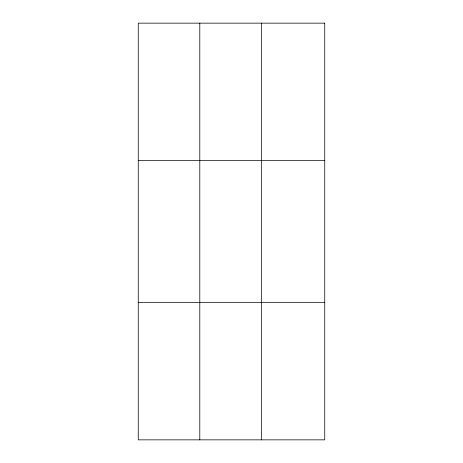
<?xml version="1.0" encoding="UTF-8"?>
<svg xmlns="http://www.w3.org/2000/svg" width="463" height="463" viewBox="0 0 463 463"><rect width="100%" height="100%" fill="white"/><g stroke="black" fill="none" stroke-linecap="round" stroke-linejoin="round"><path stroke-width="0.69" d="M199.796 439.85L199.796 23.15M261.34 439.85L261.34 23.15M138.258 160.661L324.742 160.661M138.258 302.339L324.742 302.339M324.742 23.15L324.742 439.85L138.258 439.85L138.258 23.15L324.742 23.15"/></g></svg>
